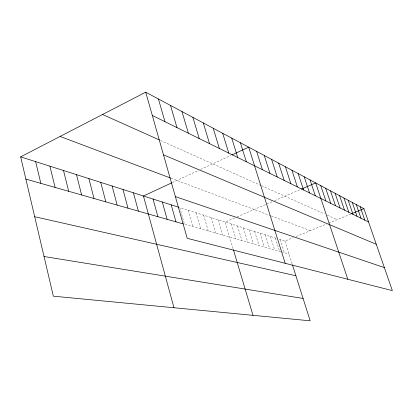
<?xml version="1.0" encoding="UTF-8"?>
<svg xmlns="http://www.w3.org/2000/svg" width="413" height="413" viewBox="0 0 413 413"><rect width="100%" height="100%" fill="white"/><g stroke="black" fill="none" stroke-linecap="round" stroke-linejoin="round"><path stroke-width="0.31" stroke-dasharray="2.06 1.55" d="M172.428 182.546L198.942 170.244M200.646 169.454L230.841 155.443M234.713 217.899L225.137 222.039L233.412 249.757M236.99 216.918L272.27 201.673M274.547 200.687L300.757 189.366M279.023 239.215L284.929 241.099L293.333 237.651M296.157 236.489L326.384 224.083M328.738 223.118L350.782 214.068M280.768 251.693L184.518 224.28L179.763 207.574L276.607 238.446M281.367 251.863L289.028 254.047M171.013 178.215L270.221 215.56M271.331 215.978L310.349 230.666M160.518 140.466L260.928 185.463M261.491 185.716L324.566 213.986M327.272 215.199L337.199 219.649M284.929 241.099L292.45 264.862M280.231 239.602L284.366 252.715M275.399 238.058L279.57 251.352M270.438 236.479L274.645 249.948M265.337 234.852L269.581 248.507M260.087 233.18L264.366 247.02M254.687 231.456L259.003 245.492M249.127 229.685L253.479 243.918M243.396 227.857L247.79 242.302M237.496 225.978L241.925 240.629M231.414 224.037L235.88 238.91M218.219 219.835L222.767 235.173M211.064 217.548L215.648 233.144M203.65 215.188L208.281 231.048M195.974 212.741L200.646 228.874M188.018 210.207L192.732 226.618"/><path stroke-width="0.62" d="M292.45 264.862L310.168 320.813L53.339 296.178L20.65 156.852L145.696 92.187L363.925 208.679L392.35 290.623L187.218 238.322L145.696 92.187M171.86 182.804L143.435 195.994L173.981 307.752M231.987 154.916L248.693 147.162L285.202 263.303M301.33 189.118L315.671 182.918L347.798 279.265M351.375 213.826L363.925 208.679M44.036 256.514L303.09 298.454M34.697 216.722L295.904 275.755M25.869 179.092L183.3 223.934M20.65 156.852L178.54 207.181M175.37 196.624L384.369 267.619M60.086 136.455L170.419 177.993M163.507 154.86L376.274 244.284M102.558 114.494L159.346 139.94M152.309 115.449L368.535 221.977M360.157 206.665L364.818 220.144M356.28 204.595L360.988 218.255M352.289 202.468L357.049 216.314M348.185 200.274L352.991 214.316M343.952 198.018L348.815 212.261M339.594 195.69L344.509 210.14M335.108 193.294L340.075 207.951M330.477 190.821L335.495 205.7M325.697 188.271L330.777 203.372M320.767 185.638L325.898 200.971M310.044 179.918L315.3 195.747M304.216 176.805L309.533 192.907M298.176 173.579L303.555 189.959M291.903 170.228L297.35 186.903M285.388 166.754L290.907 183.728M278.625 163.145L284.206 180.429M271.589 159.387L277.242 176.996M264.268 155.479L269.988 173.424M256.638 151.406L262.436 169.702M240.397 142.738L246.339 161.772M231.739 138.112L237.754 157.544M222.69 133.285L228.776 153.12M213.216 128.226L219.38 148.494M203.299 122.929L209.536 143.641M233.412 249.757L252.983 315.331M192.897 117.38L199.211 138.556M181.978 111.551L188.364 133.213M170.502 105.423L176.965 127.596M158.422 98.981L164.963 121.68M171.199 204.843L175.995 221.853M162.304 202.009L167.136 219.329M153.053 199.061L157.931 216.706M133.425 192.799L138.381 211.136M122.991 189.474L127.984 208.178M112.114 186.01L117.142 205.091M100.762 182.386L105.826 201.864M88.898 178.607L93.999 198.498M76.498 174.653L81.624 194.972M63.514 170.517L68.672 191.286M49.911 166.181L55.089 187.414M35.637 161.628L40.841 183.357"/></g></svg>
